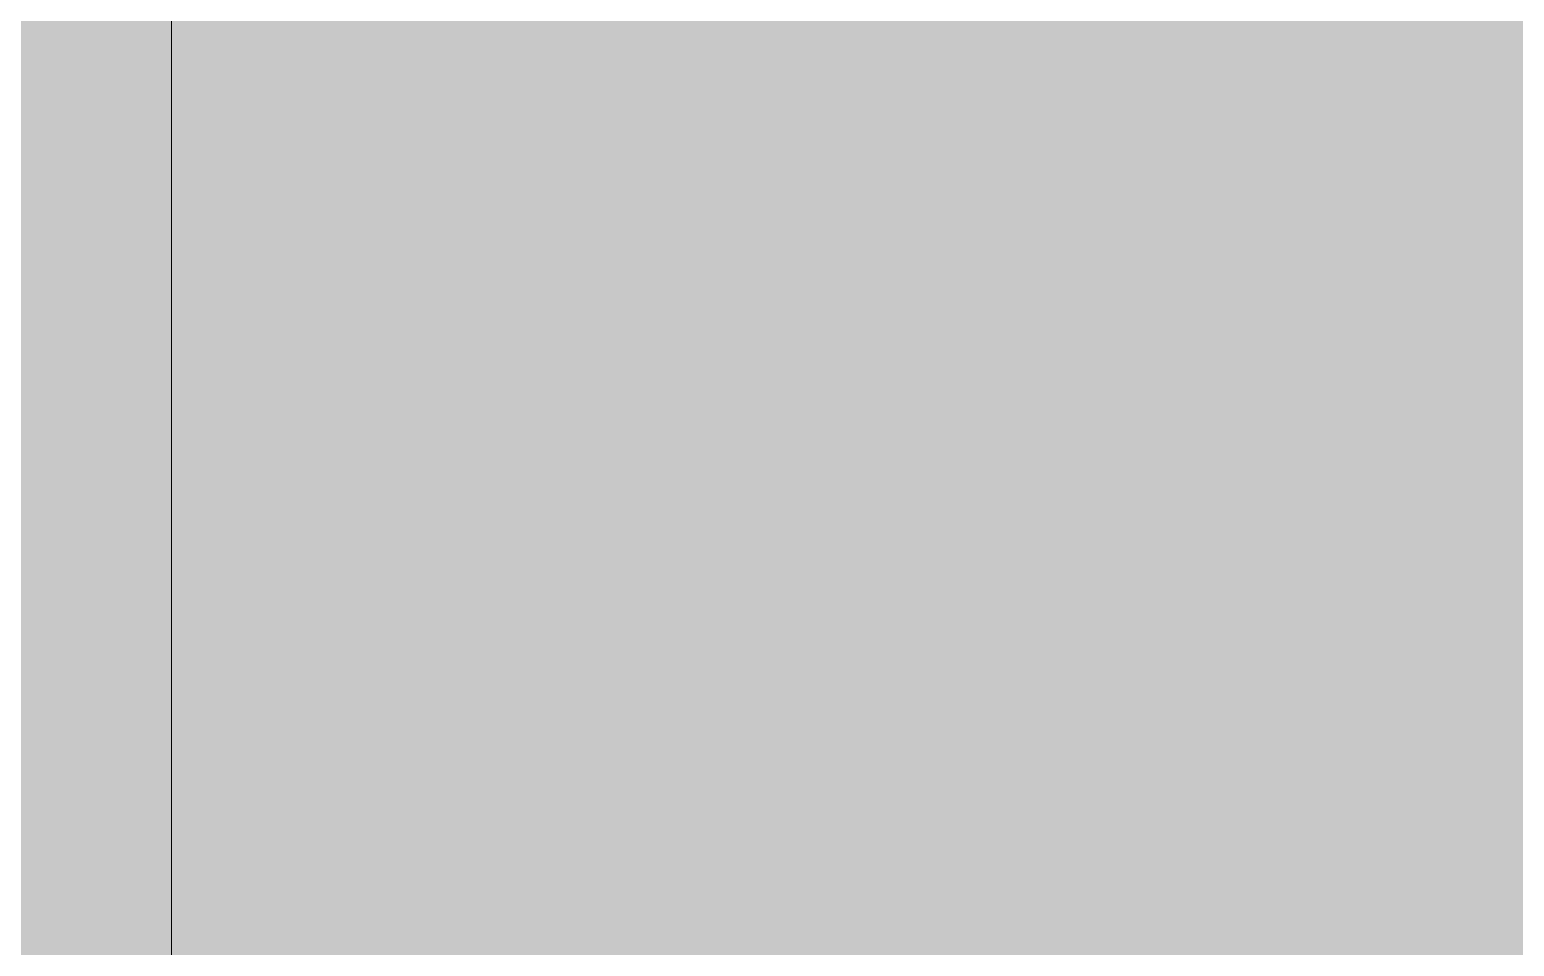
# Model space of a CAD drawing. Header units: inches. Extents: x 224 to 2249, y -2447 to -36.
# Drawn here: x 1332.703699 to 1332.707012, y -1721.888776 to -1721.886731 of the extents above; entities that cross this region are included whole.
import ezdxf

# ---------------------------------------------------------------- set-up
doc = ezdxf.new("R2010")
doc.units = ezdxf.units.IN
doc.header["$MEASUREMENT"] = 0
doc.layers.add('A-GLAZ-CURT', color=52, linetype='Continuous', lineweight=13)
doc.layers.add('A-GLAZ-CWMG', color=51, linetype='Continuous', lineweight=13)

# ---------------------------------------------------------------- blocks, each defined once
blk = doc.blocks.new('System Panel - Glazed 2-5104149-Level 4 CONSTRUCTION')
at = {"layer": 'A-GLAZ-CURT', "lineweight": 9}
blk.add_hatch(color=7, dxfattribs=at).paths.add_polyline_path([(28.75, 0.25), (28.75, 2.25), (-28.75, 2.2455738), (-28.75, 0.25)], flags=0)
at = {"layer": 'A-GLAZ-CURT', "color": 8, "lineweight": 20}
blk.add_line((-28.75, 2.25), (-28.75, 0.25), dxfattribs=at)
blk = doc.blocks.new('Rectangular Mullion - 2_5_ x 5_ rectangular-5103979-Level 4 CONSTRUCTION')
at = {"layer": 'A-GLAZ-CWMG', "lineweight": 9}
blk.add_hatch(color=7, dxfattribs=at).paths.add_polyline_path([(-2.5, 2.75), (-2.5, -2.75), (0, -2.75), (0, 2.75)], flags=0)
at = {"layer": 'A-GLAZ-CWMG', "color": 8, "lineweight": 20}
blk.add_line((-2.5, 2.75), (-2.5, -2.75), dxfattribs=at)

msp = doc.modelspace()

# ---------------------------------------------------------------- block references
at = {"layer": 'A-GLAZ-CURT', "lineweight": 9}
msp.add_blockref('System Panel - Glazed 2-5104149-Level 4 CONSTRUCTION', (1361.4540158, -1722.1405001), dxfattribs=at)
at = {"layer": 'A-GLAZ-CWMG', "lineweight": 9, "rotation": 180}
msp.add_blockref('Rectangular Mullion - 2_5_ x 5_ rectangular-5103979-Level 4 CONSTRUCTION', (1330.2040158, -1722.1405001), dxfattribs=at)

doc.saveas('drawing.dxf')
